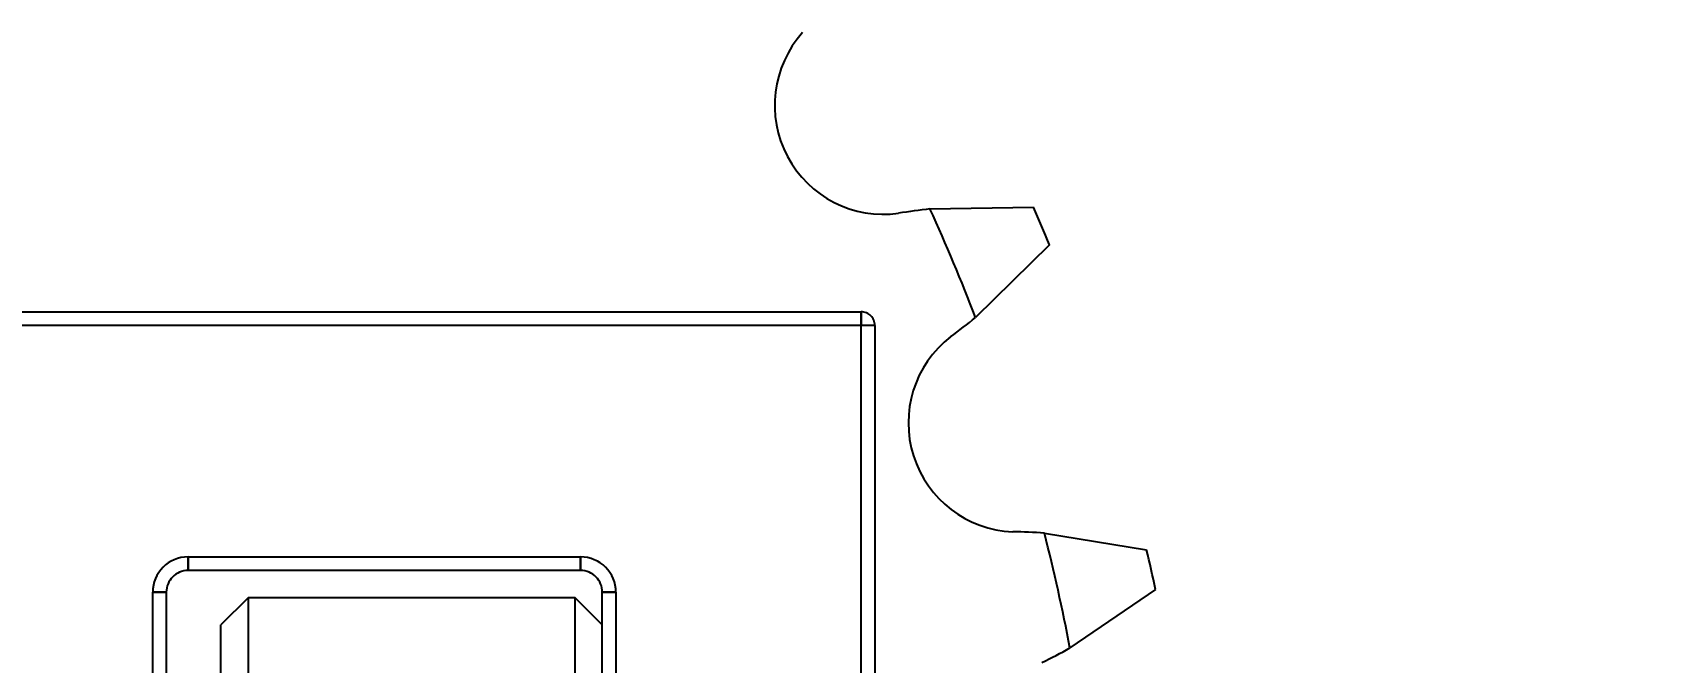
# Model space of a CAD drawing. Header units: metres. Extents: x 0 to 21025, y 0 to 14850.
# Drawn here: x 2114.7 to 2174.4, y 6345.5 to 6368.6 of the extents above; entities that cross this region are included whole.
import ezdxf

# ---------------------------------------------------------------- set-up
doc = ezdxf.new("R2010")
doc.units = ezdxf.units.M
doc.header["$LTSCALE"] = 25
doc.linetypes.add('HIDDEN2', pattern=[4.7625, 3.175, -1.5875])
for name, color, linetype in [('18_COTAS', 7, 'Continuous'), ('SL4', 4, 'Continuous'), ('ST1', 7, 'HIDDEN2')]:
    doc.layers.add(name, color=color, linetype=linetype)
doc.styles.add('ROMANS', font='ROMANS.SHX')
doc.dimstyles.new('25___1-25', dxfattribs={"dimscale": 25, "dimtxt": 2.5, "dimasz": 2, "dimexe": 1.5, "dimexo": 1, "dimgap": 0.5, "dimtad": 1, "dimzin": 12, "dimtxsty": 'ROMANS', "dimcen": 0, "dimclrd": 256, "dimclre": 256, "dimclrt": 3, "dimazin": 3, "dimtfac": 1, "dimtmove": 0, "dimatfit": 0, "dimfxl": 1, "dimlwd": -1, "dimlwe": -1, "dimarcsym": 0})

# ---------------------------------------------------------------- blocks, each defined once
blk = doc.blocks.new('*D13')
at = {"layer": '18_COTAS', "transparency": 16777216}
for p, q in [((2083.564, 6357.865), (2083.564, 7037.945)), ((6382.514, 6357.865), (6382.514, 7037.945)), ((2133.564, 7000.445), (6332.514, 7000.445))]:
    blk.add_line(p, q, dxfattribs=at)
for points in [[(2133.564, 7008.778), (2133.564, 6992.112), (2083.564, 7000.445)], [(6332.514, 7008.778), (6332.514, 6992.112), (6382.514, 7000.445)]]:
    blk.add_solid(points, dxfattribs=at)
at = {"layer": 'Defpoints', "color": 0, "transparency": 16777216}
for p in [(6382.514, 7000.445), (2083.564, 6332.865), (6382.514, 6332.865)]:
    blk.add_point(p, dxfattribs=at)
at = {"layer": '18_COTAS', "color": 3, "transparency": 16777216, "insert": (4233.039, 7050.147), "char_height": 62.5, "attachment_point": 5, "style": 'ROMANS'}
blk.add_mtext('4298,95', dxfattribs=at)

msp = doc.modelspace()

# ---------------------------------------------------------------- linework, layer by layer
at = {"layer": 'SL4'}
for p, q in [((2147.587, 6362.143), (2151.387, 6362.212)), ((2151.969, 6360.83), (2149.263, 6358.161)), ((2151.786, 6350.241), (2155.537, 6349.63)), ((2155.863, 6348.166), (2152.724, 6346.024))]:
    msp.add_line(p, q, dxfattribs=at)
for centre, radius, start, end in [((2145.889, 6365.947), 4, 138.02945, 277.88937), ((2149.864, 6341.348), 20.92, 96.24862, 99.4259), ((2083.564, 6332.865), 70.4, 21.05818, 24.57492), ((2083.564, 6332.865), 73.9, 22.23506, 23.39805), ((2135.988, 6374.33), 20.92, 306.2072, 309.38448), ((2150.794, 6354.287), 4, 127.74373, 267.60365), ((2150.313, 6329.373), 20.92, 85.96291, 89.14019), ((2083.564, 6332.865), 70.4, 10.77247, 14.28921), ((2083.564, 6332.865), 73.9, 11.94934, 13.11233), ((2142.55, 6364.303), 20.92, 295.92149, 299.09877)]:
    msp.add_arc(centre, radius, start, end, dxfattribs=at)
at = {"layer": 'ST1'}
for p, q in [((2112.714, 6358.365), (2145.064, 6358.365)), ((2145.064, 6358.365), (2145.064, 6357.865)), ((2145.064, 6357.865), (2145.064, 6358.365)), ((2145.064, 6357.865), (2112.714, 6357.865)), ((2145.564, 6357.865), (2145.064, 6357.865)), ((2145.064, 6343.636), (2145.064, 6357.865)), ((2145.564, 6357.865), (2145.064, 6357.865)), ((2145.564, 6357.865), (2145.564, 6343.636)), ((2120.364, 6349.365), (2120.364, 6348.865)), ((2120.364, 6349.365), (2134.764, 6349.365)), ((2120.364, 6348.865), (2120.364, 6349.365)), ((2134.764, 6349.365), (2134.764, 6348.865)), ((2134.764, 6348.865), (2134.764, 6349.365)), ((2134.764, 6348.865), (2120.364, 6348.865)), ((2119.064, 6348.065), (2119.564, 6348.065)), ((2119.064, 6317.665), (2119.064, 6348.065)), ((2119.564, 6348.065), (2119.064, 6348.065)), ((2119.564, 6348.065), (2119.564, 6317.665)), ((2136.064, 6348.065), (2135.564, 6348.065)), ((2135.564, 6343.636), (2135.564, 6348.065)), ((2135.564, 6348.065), (2136.064, 6348.065)), ((2136.064, 6348.065), (2136.064, 6343.636)), ((2122.564, 6347.865), (2121.564, 6346.865)), ((2122.564, 6347.865), (2122.564, 6317.865)), ((2134.564, 6347.865), (2122.564, 6347.865)), ((2134.564, 6317.865), (2134.564, 6347.865)), ((2135.564, 6346.865), (2134.564, 6347.865)), ((2121.564, 6318.865), (2121.564, 6346.865))]:
    msp.add_line(p, q, dxfattribs=at)
for centre, radius, start, end in [((2145.064, 6357.865), 0.5, 0, 90), ((2120.364, 6348.065), 1.3, 90, 180), ((2120.364, 6348.065), 1.3, 90, 180), ((2134.764, 6348.065), 1.3, 0, 90), ((2134.764, 6348.065), 1.3, 0, 90), ((2120.364, 6348.065), 0.8, 90, 180), ((2134.764, 6348.065), 0.8, 0, 90)]:
    msp.add_arc(centre, radius, start, end, dxfattribs=at)

# ---------------------------------------------------------------- dimensions: what is measured, and where the dimension line sits
at = {"layer": '18_COTAS'}
dim = msp.add_linear_dim(base=(6382.514, 7000.445), p1=(2083.564, 6332.865), p2=(6382.514, 6332.865), dimstyle='25___1-25', dxfattribs=at)
dim.commit()
dim.dimension.update_dxf_attribs({"geometry": '*D13', "text_midpoint": (4233.039, 7050.147)})

doc.saveas('drawing.dxf')
